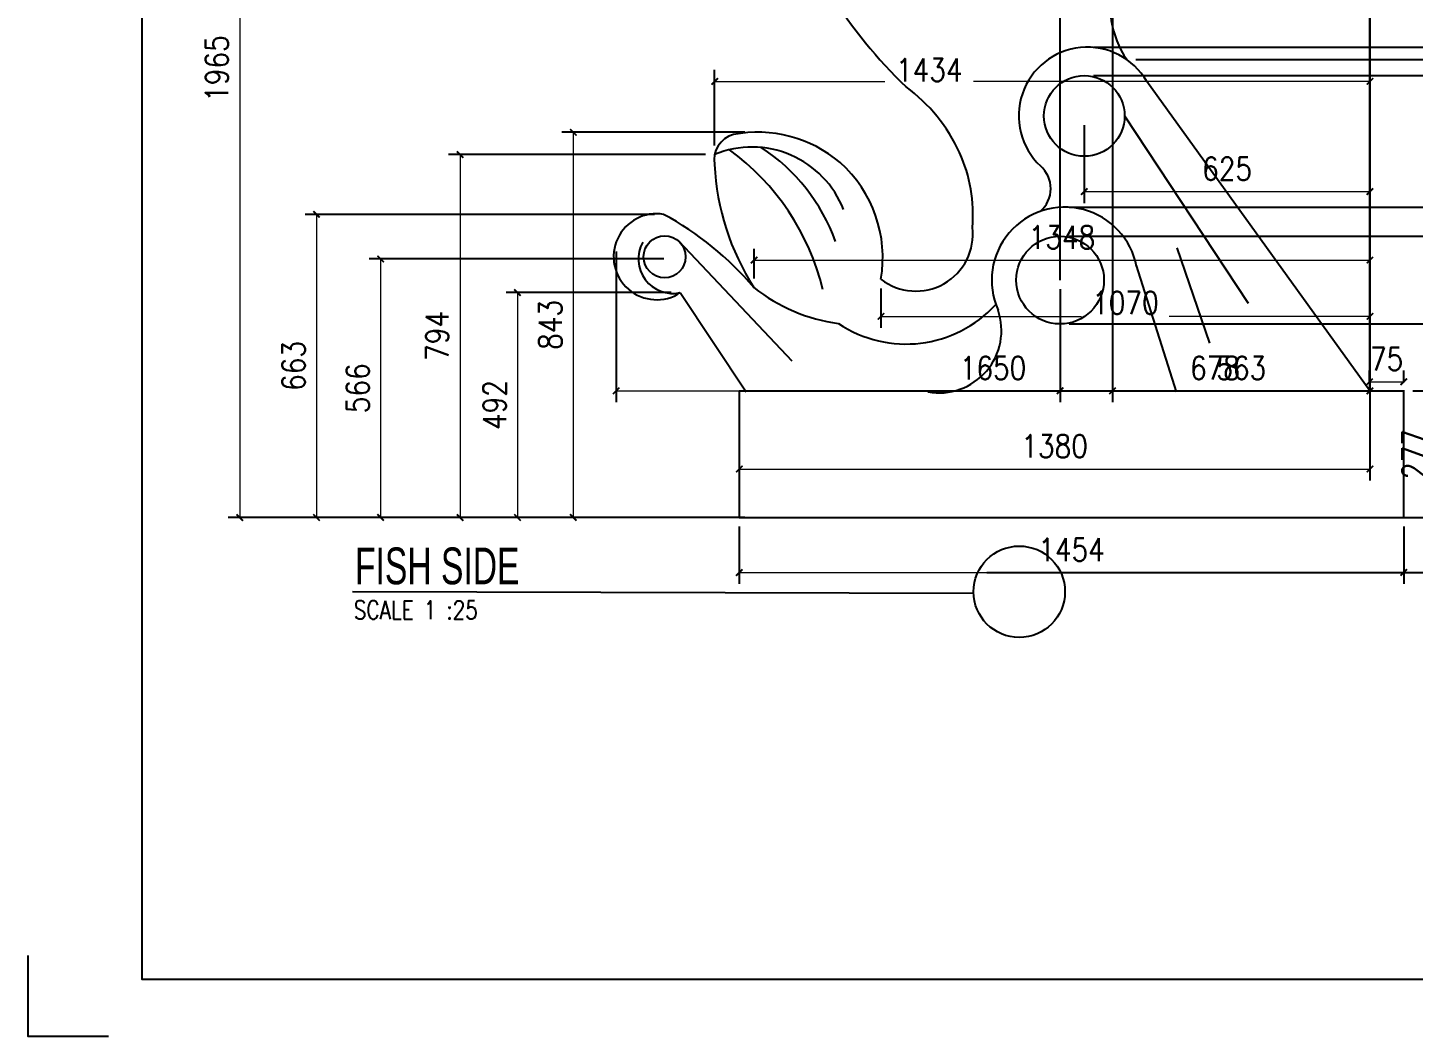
# Model space of a CAD drawing. Header units: millimetres. Extents: x -73920 to 111210, y -48963 to 87920.
# Drawn here: x 21917 to 24949, y -9254 to -7047 of the extents above; entities that cross this region are included whole.
import ezdxf

# ---------------------------------------------------------------- set-up
doc = ezdxf.new("R2010")
doc.units = ezdxf.units.MM
doc.header["$LTSCALE"] = 100
doc.header["$MEASUREMENT"] = 0
doc.linetypes.add('DOT2', pattern=[0.125, 0, -0.125])
for name, color, linetype in [('A-HATCH', 251, 'Continuous'), ('DINDING', 20, 'Continuous'), ('KOP', 7, 'Continuous'), ('text', 5, 'Continuous'), ('water', 150, 'DOT2')]:
    doc.layers.add(name, color=color, linetype=linetype)
doc.styles.add('DIM25', font='simplex.shx', dxfattribs={"width": 0.85, "height": 50})
doc.styles.add('W-100', font='SIMPLEX.SHX', dxfattribs={"width": 0.8, "height": 100})
doc.dimstyles.new('DIM25', dxfattribs={"dimtxt": 500, "dimasz": 1, "dimexe": 25, "dimexo": 20, "dimgap": 25, "dimtad": 1, "dimdec": 0, "dimzin": 0, "dimdsep": 46, "dimtxsty": 'DIM25', "dimblk": 'Tick', "dimcen": 0.09, "dimdle": 25, "dimclrd": 256, "dimclre": 256, "dimclrt": 1, "dimadec": 0, "dimazin": 0, "dimtfac": 1, "dimtdec": 0, "dimtix": 1, "dimtmove": 2, "dimatfit": 3, "dimldrblk": 'Tick', "dimfxl": 1, "dimtolj": 1, "dimtzin": 0, "dimlwd": 5, "dimarcsym": 0})

# ---------------------------------------------------------------- blocks, each defined once
blk = doc.blocks.new('Kop-A3')
at = {"layer": 'KOP'}
blk.add_lwpolyline([(-196.64, 293.5), (-196.64, 13.5), (208.36, 13.5), (208.36, 293.5)], close=True, dxfattribs=at)
blk.add_lwpolyline([(-206.64, 15.57), (-206.64, 8.5), (-199.57, 8.5)], dxfattribs=at)
blk.add_lwpolyline([(-206.64, 15.57), (-206.64, 8.5), (-199.57, 8.5)], dxfattribs=at)
blk = doc.blocks.new('Tick')
at = {"const_width": 4}
blk.add_lwpolyline([(-7.1, -7.1), (7.1, 7.1)], dxfattribs=at)
blk = doc.blocks.new('*D203')
at = {"layer": 'DEFPOINTS', "color": 0, "linetype": 'ByBlock', "lineweight": 25, "transparency": 16777216}
for p in [(23474.4, -7844.2), (24854.4, -7841.7), (24854.4, -8012.8)]:
    blk.add_point(p, dxfattribs=at)
at = {"layer": 'water', "linetype": 'ByBlock', "lineweight": -2, "transparency": 16777216}
for p, q in [((23474.4, -7864.2), (23474.4, -8037.8)), ((24854.4, -7861.7), (24854.4, -8037.8))]:
    blk.add_line(p, q, dxfattribs=at)
at = {"layer": 'water', "linetype": 'ByBlock', "lineweight": 5, "transparency": 16777216}
blk.add_line((23475.4, -8012.8), (24853.4, -8012.8), dxfattribs=at)
at = {"layer": 'water', "linetype": 'ByBlock', "lineweight": 5, "transparency": 16777216, "rotation": 180}
blk.add_blockref('Tick', (23474.4, -8012.8), dxfattribs=at)
at = {"layer": 'water', "linetype": 'ByBlock', "lineweight": 5, "transparency": 16777216}
blk.add_blockref('Tick', (24854.4, -8012.8), dxfattribs=at)
at = {"layer": 'water', "color": 1, "linetype": 'ByBlock', "lineweight": 25, "transparency": 16777216, "insert": (24164.4, -7962.8), "char_height": 50, "attachment_point": 5, "style": 'DIM25'}
blk.add_mtext('\\A1;1380', dxfattribs=at)
blk = doc.blocks.new('*D204')
at = {"layer": 'DEFPOINTS', "color": 0, "linetype": 'ByBlock', "lineweight": 25, "transparency": 16777216}
for p in [(23474.4, -8118.8), (24928.4, -8118.8), (24928.4, -8239.2)]:
    blk.add_point(p, dxfattribs=at)
at = {"layer": 'water', "linetype": 'ByBlock', "lineweight": -2, "transparency": 16777216}
for p, q in [((23474.4, -8138.8), (23474.4, -8264.2)), ((24928.4, -8138.8), (24928.4, -8264.2))]:
    blk.add_line(p, q, dxfattribs=at)
at = {"layer": 'water', "linetype": 'ByBlock', "lineweight": 5, "transparency": 16777216}
blk.add_line((23475.4, -8239.2), (24927.4, -8239.2), dxfattribs=at)
at = {"layer": 'water', "linetype": 'ByBlock', "lineweight": 5, "transparency": 16777216, "rotation": 180}
blk.add_blockref('Tick', (23474.4, -8239.2), dxfattribs=at)
at = {"layer": 'water', "linetype": 'ByBlock', "lineweight": 5, "transparency": 16777216}
blk.add_blockref('Tick', (24928.4, -8239.2), dxfattribs=at)
at = {"layer": 'water', "color": 1, "linetype": 'ByBlock', "lineweight": 25, "transparency": 16777216, "insert": (24201.4, -8189.2), "char_height": 50, "attachment_point": 5, "style": 'DIM25'}
blk.add_mtext('\\A1;1454', dxfattribs=at)
blk = doc.blocks.new('*D205')
at = {"layer": 'DEFPOINTS', "color": 0, "linetype": 'ByBlock', "lineweight": 25, "transparency": 16777216}
for p in [(23204.9, -7516.6), (24854.4, -7516.6), (24854.4, -7841.7)]:
    blk.add_point(p, dxfattribs=at)
at = {"layer": 'water', "linetype": 'ByBlock', "lineweight": -2, "transparency": 16777216}
for p, q in [((23204.9, -7536.6), (23204.9, -7866.7)), ((24854.4, -7536.6), (24854.4, -7866.7))]:
    blk.add_line(p, q, dxfattribs=at)
at = {"layer": 'water', "linetype": 'ByBlock', "lineweight": 5, "transparency": 16777216}
blk.add_line((23205.9, -7841.7), (24853.4, -7841.7), dxfattribs=at)
at = {"layer": 'water', "linetype": 'ByBlock', "lineweight": 5, "transparency": 16777216, "rotation": 180}
blk.add_blockref('Tick', (23204.9, -7841.7), dxfattribs=at)
at = {"layer": 'water', "linetype": 'ByBlock', "lineweight": 5, "transparency": 16777216}
blk.add_blockref('Tick', (24854.4, -7841.7), dxfattribs=at)
at = {"layer": 'water', "color": 1, "linetype": 'ByBlock', "lineweight": 25, "transparency": 16777216, "insert": (24029.6, -7791.7), "char_height": 50, "attachment_point": 5, "style": 'DIM25'}
blk.add_mtext('\\A1;1650', dxfattribs=at)
blk = doc.blocks.new('*D206')
at = {"layer": 'DEFPOINTS', "color": 0, "linetype": 'ByBlock', "lineweight": 25, "transparency": 16777216}
for p in [(24854.4, -7164.6), (23420.5, -7324.5), (24854.4, -7324.5)]:
    blk.add_point(p, dxfattribs=at)
at = {"layer": 'water', "linetype": 'ByBlock', "lineweight": -2, "transparency": 16777216}
for p, q in [((23420.5, -7304.5), (23420.5, -7139.6)), ((24854.4, -7304.5), (24854.4, -7139.6))]:
    blk.add_line(p, q, dxfattribs=at)
at = {"layer": 'water', "linetype": 'ByBlock', "lineweight": 5, "transparency": 16777216}
for p, q in [((23421.5, -7164.6), (23793.2, -7164.6)), ((24853.4, -7164.6), (23986.9, -7164.6))]:
    blk.add_line(p, q, dxfattribs=at)
at = {"layer": 'water', "linetype": 'ByBlock', "lineweight": 5, "transparency": 16777216, "rotation": 180}
blk.add_blockref('Tick', (23420.5, -7164.6), dxfattribs=at)
at = {"layer": 'water', "linetype": 'ByBlock', "lineweight": 5, "transparency": 16777216}
blk.add_blockref('Tick', (24854.4, -7164.6), dxfattribs=at)
at = {"layer": 'water', "color": 1, "linetype": 'ByBlock', "lineweight": 25, "transparency": 16777216, "insert": (23890.1, -7139.6), "char_height": 50, "attachment_point": 5, "style": 'DIM25'}
blk.add_mtext('\\A1;1434', dxfattribs=at)
blk = doc.blocks.new('*D207')
at = {"layer": 'DEFPOINTS', "color": 0, "linetype": 'ByBlock', "lineweight": 25, "transparency": 16777216}
for p in [(23784.4, -7597.4), (24854.4, -7597.4), (24854.4, -7678.8)]:
    blk.add_point(p, dxfattribs=at)
at = {"layer": 'water', "linetype": 'ByBlock', "lineweight": -2, "transparency": 16777216}
for p, q in [((23784.4, -7617.4), (23784.4, -7703.8)), ((24854.4, -7617.4), (24854.4, -7703.8))]:
    blk.add_line(p, q, dxfattribs=at)
at = {"layer": 'water', "linetype": 'ByBlock', "lineweight": 5, "transparency": 16777216}
for p, q in [((23785.4, -7678.8), (24223.6, -7678.8)), ((24853.4, -7678.8), (24415.2, -7678.8))]:
    blk.add_line(p, q, dxfattribs=at)
at = {"layer": 'water', "linetype": 'ByBlock', "lineweight": 5, "transparency": 16777216, "rotation": 180}
blk.add_blockref('Tick', (23784.4, -7678.8), dxfattribs=at)
at = {"layer": 'water', "linetype": 'ByBlock', "lineweight": 5, "transparency": 16777216}
blk.add_blockref('Tick', (24854.4, -7678.8), dxfattribs=at)
at = {"layer": 'water', "color": 1, "linetype": 'ByBlock', "lineweight": 25, "transparency": 16777216, "insert": (24319.4, -7649.2), "char_height": 50, "attachment_point": 5, "style": 'DIM25'}
blk.add_mtext('\\A1;1070', dxfattribs=at)
blk = doc.blocks.new('*D208')
at = {"layer": 'DEFPOINTS', "color": 0, "linetype": 'ByBlock', "lineweight": 25, "transparency": 16777216}
for p in [(24176.3, -7599.4), (24854.4, -7599.4), (24854.4, -7841.7)]:
    blk.add_point(p, dxfattribs=at)
at = {"layer": 'water', "linetype": 'ByBlock', "lineweight": -2, "transparency": 16777216}
for p, q in [((24176.3, -7619.4), (24176.3, -7866.7)), ((24854.4, -7619.4), (24854.4, -7866.7))]:
    blk.add_line(p, q, dxfattribs=at)
at = {"layer": 'water', "linetype": 'ByBlock', "lineweight": 5, "transparency": 16777216}
blk.add_line((24177.3, -7841.7), (24853.4, -7841.7), dxfattribs=at)
at = {"layer": 'water', "linetype": 'ByBlock', "lineweight": 5, "transparency": 16777216, "rotation": 180}
blk.add_blockref('Tick', (24176.3, -7841.7), dxfattribs=at)
at = {"layer": 'water', "linetype": 'ByBlock', "lineweight": 5, "transparency": 16777216}
blk.add_blockref('Tick', (24854.4, -7841.7), dxfattribs=at)
at = {"layer": 'water', "color": 1, "linetype": 'ByBlock', "lineweight": 25, "transparency": 16777216, "insert": (24515.4, -7791.7), "char_height": 50, "attachment_point": 5, "style": 'DIM25'}
blk.add_mtext('\\A1;678', dxfattribs=at)
blk = doc.blocks.new('*D209')
at = {"layer": 'DEFPOINTS', "color": 0, "linetype": 'ByBlock', "lineweight": 25, "transparency": 16777216}
for p in [(24229.2, -7240.1), (24854.4, -7240.1), (24854.4, -7405.7)]:
    blk.add_point(p, dxfattribs=at)
at = {"layer": 'water', "linetype": 'ByBlock', "lineweight": -2, "transparency": 16777216}
for p, q in [((24229.2, -7260.1), (24229.2, -7430.7)), ((24854.4, -7260.1), (24854.4, -7430.7))]:
    blk.add_line(p, q, dxfattribs=at)
at = {"layer": 'water', "linetype": 'ByBlock', "lineweight": 5, "transparency": 16777216}
blk.add_line((24230.2, -7405.7), (24853.4, -7405.7), dxfattribs=at)
at = {"layer": 'water', "linetype": 'ByBlock', "lineweight": 5, "transparency": 16777216, "rotation": 180}
blk.add_blockref('Tick', (24229.2, -7405.7), dxfattribs=at)
at = {"layer": 'water', "linetype": 'ByBlock', "lineweight": 5, "transparency": 16777216}
blk.add_blockref('Tick', (24854.4, -7405.7), dxfattribs=at)
at = {"layer": 'water', "color": 1, "linetype": 'ByBlock', "lineweight": 25, "transparency": 16777216, "insert": (24541.8, -7355.7), "char_height": 50, "attachment_point": 5, "style": 'DIM25'}
blk.add_mtext('\\A1;625', dxfattribs=at)
blk = doc.blocks.new('*D210')
at = {"layer": 'DEFPOINTS', "color": 0, "linetype": 'ByBlock', "lineweight": 25, "transparency": 16777216}
for p in [(24854.4, -7555.6), (23506.6, -7615.7), (24854.4, -7619.4)]:
    blk.add_point(p, dxfattribs=at)
at = {"layer": 'water', "linetype": 'ByBlock', "lineweight": -2, "transparency": 16777216}
for p, q in [((23506.6, -7595.7), (23506.6, -7530.6)), ((24854.4, -7599.4), (24854.4, -7530.6))]:
    blk.add_line(p, q, dxfattribs=at)
at = {"layer": 'water', "linetype": 'ByBlock', "lineweight": 5, "transparency": 16777216}
blk.add_line((23507.6, -7555.6), (24853.4, -7555.6), dxfattribs=at)
at = {"layer": 'water', "linetype": 'ByBlock', "lineweight": 5, "transparency": 16777216, "rotation": 180}
blk.add_blockref('Tick', (23506.6, -7555.6), dxfattribs=at)
at = {"layer": 'water', "linetype": 'ByBlock', "lineweight": 5, "transparency": 16777216}
blk.add_blockref('Tick', (24854.4, -7555.6), dxfattribs=at)
at = {"layer": 'water', "color": 1, "linetype": 'ByBlock', "lineweight": 25, "transparency": 16777216, "insert": (24180.5, -7505.6), "char_height": 50, "attachment_point": 5, "style": 'DIM25'}
blk.add_mtext('\\A1;1348', dxfattribs=at)
blk = doc.blocks.new('*D211')
at = {"layer": 'DEFPOINTS', "color": 0, "linetype": 'ByBlock', "lineweight": 25, "transparency": 16777216}
for p in [(24291, -6787.4), (24854.4, -6787.4), (24854.4, -7841.7)]:
    blk.add_point(p, dxfattribs=at)
at = {"layer": 'water', "linetype": 'ByBlock', "lineweight": -2, "transparency": 16777216}
for p, q in [((24291, -6807.4), (24291, -7866.7)), ((24854.4, -6807.4), (24854.4, -7866.7))]:
    blk.add_line(p, q, dxfattribs=at)
at = {"layer": 'water', "linetype": 'ByBlock', "lineweight": 5, "transparency": 16777216}
blk.add_line((24292, -7841.7), (24853.4, -7841.7), dxfattribs=at)
at = {"layer": 'water', "linetype": 'ByBlock', "lineweight": 5, "transparency": 16777216, "rotation": 180}
blk.add_blockref('Tick', (24291, -7841.7), dxfattribs=at)
at = {"layer": 'water', "linetype": 'ByBlock', "lineweight": 5, "transparency": 16777216}
blk.add_blockref('Tick', (24854.4, -7841.7), dxfattribs=at)
at = {"layer": 'water', "color": 1, "linetype": 'ByBlock', "lineweight": 25, "transparency": 16777216, "insert": (24572.7, -7791.7), "char_height": 50, "attachment_point": 5, "style": 'DIM25'}
blk.add_mtext('\\A1;563', dxfattribs=at)
blk = doc.blocks.new('*D219')
at = {"layer": 'DEFPOINTS', "color": 0, "linetype": 'ByBlock', "lineweight": 25, "transparency": 16777216}
for p in [(24229.2, -7089.9), (24229.2, -8118.8), (25784.2, -8118.8)]:
    blk.add_point(p, dxfattribs=at)
at = {"layer": 'water', "linetype": 'ByBlock', "lineweight": -2, "transparency": 16777216}
for p, q in [((24249.2, -7089.9), (25809.2, -7089.9)), ((24249.2, -8118.8), (25809.2, -8118.8))]:
    blk.add_line(p, q, dxfattribs=at)
at = {"layer": 'water', "linetype": 'ByBlock', "lineweight": 5, "transparency": 16777216}
blk.add_line((25784.2, -7090.9), (25784.2, -8117.8), dxfattribs=at)
for p, rotation in [((25784.2, -7089.9), 90), ((25784.2, -8118.8), 270)]:
    blk.add_blockref('Tick', p, dxfattribs=dict(at, rotation=rotation))
at = {"layer": 'water', "color": 1, "linetype": 'ByBlock', "lineweight": 25, "transparency": 16777216, "insert": (25734.2, -7604.3), "char_height": 50, "attachment_point": 5, "rotation": 90, "style": 'DIM25'}
blk.add_mtext('\\A1;1029', dxfattribs=at)
blk = doc.blocks.new('*D220')
at = {"layer": 'DEFPOINTS', "color": 0, "linetype": 'ByBlock', "lineweight": 25, "transparency": 16777216}
for p in [(24229.2, -7151.8), (24229.2, -8118.8), (25630, -8118.8)]:
    blk.add_point(p, dxfattribs=at)
at = {"layer": 'water', "linetype": 'ByBlock', "lineweight": -2, "transparency": 16777216}
for p, q in [((24249.2, -7151.8), (25655, -7151.8)), ((24249.2, -8118.8), (25655, -8118.8))]:
    blk.add_line(p, q, dxfattribs=at)
at = {"layer": 'water', "linetype": 'ByBlock', "lineweight": 5, "transparency": 16777216}
blk.add_line((25630, -7152.8), (25630, -8117.8), dxfattribs=at)
for p, rotation in [((25630, -7151.8), 90), ((25630, -8118.8), 270)]:
    blk.add_blockref('Tick', p, dxfattribs=dict(at, rotation=rotation))
at = {"layer": 'water', "color": 1, "linetype": 'ByBlock', "lineweight": 25, "transparency": 16777216, "insert": (25580, -7635.3), "char_height": 50, "attachment_point": 5, "rotation": 90, "style": 'DIM25'}
blk.add_mtext('\\A1;967', dxfattribs=at)
blk = doc.blocks.new('*D221')
at = {"layer": 'DEFPOINTS', "color": 0, "linetype": 'ByBlock', "lineweight": 25, "transparency": 16777216}
for p in [(24176.3, -7440.1), (24176.3, -8118.8), (25503, -8118.8)]:
    blk.add_point(p, dxfattribs=at)
at = {"layer": 'water', "linetype": 'ByBlock', "lineweight": -2, "transparency": 16777216}
for p, q in [((24196.3, -7440.1), (25528, -7440.1)), ((24196.3, -8118.8), (25528, -8118.8))]:
    blk.add_line(p, q, dxfattribs=at)
at = {"layer": 'water', "linetype": 'ByBlock', "lineweight": 5, "transparency": 16777216}
blk.add_line((25503, -7441.1), (25503, -8117.8), dxfattribs=at)
for p, rotation in [((25503, -7440.1), 90), ((25503, -8118.8), 270)]:
    blk.add_blockref('Tick', p, dxfattribs=dict(at, rotation=rotation))
at = {"layer": 'water', "color": 1, "linetype": 'ByBlock', "lineweight": 25, "transparency": 16777216, "insert": (25453, -7779.4), "char_height": 50, "attachment_point": 5, "rotation": 90, "style": 'DIM25'}
blk.add_mtext('\\A1;679', dxfattribs=at)
blk = doc.blocks.new('*D222')
at = {"layer": 'DEFPOINTS', "color": 0, "linetype": 'ByBlock', "lineweight": 25, "transparency": 16777216}
for p in [(24176.3, -7503.4), (24176.3, -8118.8), (25395.8, -8118.8)]:
    blk.add_point(p, dxfattribs=at)
at = {"layer": 'water', "linetype": 'ByBlock', "lineweight": -2, "transparency": 16777216}
for p, q in [((24196.3, -7503.4), (25420.8, -7503.4)), ((24196.3, -8118.8), (25420.8, -8118.8))]:
    blk.add_line(p, q, dxfattribs=at)
at = {"layer": 'water', "linetype": 'ByBlock', "lineweight": 5, "transparency": 16777216}
blk.add_line((25395.8, -7504.4), (25395.8, -8117.8), dxfattribs=at)
for p, rotation in [((25395.8, -7503.4), 90), ((25395.8, -8118.8), 270)]:
    blk.add_blockref('Tick', p, dxfattribs=dict(at, rotation=rotation))
at = {"layer": 'water', "color": 1, "linetype": 'ByBlock', "lineweight": 25, "transparency": 16777216, "insert": (25345.8, -7811.1), "char_height": 50, "attachment_point": 5, "rotation": 90, "style": 'DIM25'}
blk.add_mtext('\\A1;615', dxfattribs=at)
blk = doc.blocks.new('*D223')
at = {"layer": 'DEFPOINTS', "color": 0, "linetype": 'ByBlock', "lineweight": 25, "transparency": 16777216}
for p in [(24176.3, -7695.4), (24176.3, -8118.8), (25244.2, -8118.8)]:
    blk.add_point(p, dxfattribs=at)
at = {"layer": 'water', "linetype": 'ByBlock', "lineweight": -2, "transparency": 16777216}
for p, q in [((24196.3, -7695.4), (25269.2, -7695.4)), ((24196.3, -8118.8), (25269.2, -8118.8))]:
    blk.add_line(p, q, dxfattribs=at)
at = {"layer": 'water', "linetype": 'ByBlock', "lineweight": 5, "transparency": 16777216}
blk.add_line((25244.2, -7696.4), (25244.2, -8117.8), dxfattribs=at)
for p, rotation in [((25244.2, -7695.4), 90), ((25244.2, -8118.8), 270)]:
    blk.add_blockref('Tick', p, dxfattribs=dict(at, rotation=rotation))
at = {"layer": 'water', "color": 1, "linetype": 'ByBlock', "lineweight": 25, "transparency": 16777216, "insert": (25194.2, -7907.1), "char_height": 50, "attachment_point": 5, "rotation": 90, "style": 'DIM25'}
blk.add_mtext('\\A1;423', dxfattribs=at)
blk = doc.blocks.new('*D224')
at = {"layer": 'DEFPOINTS', "color": 0, "linetype": 'ByBlock', "lineweight": 25, "transparency": 16777216}
for p in [(24322.5, -7117), (24322.5, -8118.8), (25928.3, -8118.8)]:
    blk.add_point(p, dxfattribs=at)
at = {"layer": 'water', "linetype": 'ByBlock', "lineweight": -2, "transparency": 16777216}
for p, q in [((24342.5, -7117), (25953.3, -7117)), ((24342.5, -8118.8), (25953.3, -8118.8))]:
    blk.add_line(p, q, dxfattribs=at)
at = {"layer": 'water', "linetype": 'ByBlock', "lineweight": 5, "transparency": 16777216}
blk.add_line((25928.3, -7118), (25928.3, -8117.8), dxfattribs=at)
for p, rotation in [((25928.3, -7117), 90), ((25928.3, -8118.8), 270)]:
    blk.add_blockref('Tick', p, dxfattribs=dict(at, rotation=rotation))
at = {"layer": 'water', "color": 1, "linetype": 'ByBlock', "lineweight": 25, "transparency": 16777216, "insert": (25878.3, -7617.9), "char_height": 50, "attachment_point": 5, "rotation": 90, "style": 'DIM25'}
blk.add_mtext('\\A1;1002', dxfattribs=at)
blk = doc.blocks.new('*D225')
at = {"layer": 'DEFPOINTS', "color": 0, "linetype": 'ByBlock', "lineweight": 25, "transparency": 16777216}
for p in [(23506.6, -7275.9), (23111.1, -8118.8), (23506.6, -8118.8)]:
    blk.add_point(p, dxfattribs=at)
at = {"layer": 'water', "linetype": 'ByBlock', "lineweight": -2, "transparency": 16777216}
for p, q in [((23486.6, -7275.9), (23086.1, -7275.9)), ((23486.6, -8118.8), (23086.1, -8118.8))]:
    blk.add_line(p, q, dxfattribs=at)
at = {"layer": 'water', "linetype": 'ByBlock', "lineweight": 5, "transparency": 16777216}
blk.add_line((23111.1, -7276.9), (23111.1, -8117.8), dxfattribs=at)
for p, rotation in [((23111.1, -7275.9), 90), ((23111.1, -8118.8), 270)]:
    blk.add_blockref('Tick', p, dxfattribs=dict(at, rotation=rotation))
at = {"layer": 'water', "color": 1, "linetype": 'ByBlock', "lineweight": 25, "transparency": 16777216, "insert": (23061.1, -7697.3), "char_height": 50, "attachment_point": 5, "rotation": 90, "style": 'DIM25'}
blk.add_mtext('\\A1;843', dxfattribs=at)
blk = doc.blocks.new('*D226')
at = {"layer": 'DEFPOINTS', "color": 0, "linetype": 'ByBlock', "lineweight": 25, "transparency": 16777216}
for p in [(23420.5, -7324.5), (22863.4, -8118.8), (23474.4, -8118.8)]:
    blk.add_point(p, dxfattribs=at)
at = {"layer": 'water', "linetype": 'ByBlock', "lineweight": -2, "transparency": 16777216}
for p, q in [((23400.5, -7324.5), (22838.4, -7324.5)), ((23454.4, -8118.8), (22838.4, -8118.8))]:
    blk.add_line(p, q, dxfattribs=at)
at = {"layer": 'water', "linetype": 'ByBlock', "lineweight": 5, "transparency": 16777216}
blk.add_line((22863.4, -7325.5), (22863.4, -8117.8), dxfattribs=at)
for p, rotation in [((22863.4, -7324.5), 90), ((22863.4, -8118.8), 270)]:
    blk.add_blockref('Tick', p, dxfattribs=dict(at, rotation=rotation))
at = {"layer": 'water', "color": 1, "linetype": 'ByBlock', "lineweight": 25, "transparency": 16777216, "insert": (22813.4, -7721.6), "char_height": 50, "attachment_point": 5, "rotation": 90, "style": 'DIM25'}
blk.add_mtext('\\A1;794', dxfattribs=at)
blk = doc.blocks.new('*D227')
at = {"layer": 'DEFPOINTS', "color": 0, "linetype": 'ByBlock', "lineweight": 25, "transparency": 16777216}
for p in [(23308.9, -7455.5), (22549.2, -8118.8), (23308.9, -8118.8)]:
    blk.add_point(p, dxfattribs=at)
at = {"layer": 'water', "linetype": 'ByBlock', "lineweight": -2, "transparency": 16777216}
for p, q in [((23288.9, -7455.5), (22524.2, -7455.5)), ((23288.9, -8118.8), (22524.2, -8118.8))]:
    blk.add_line(p, q, dxfattribs=at)
at = {"layer": 'water', "linetype": 'ByBlock', "lineweight": 5, "transparency": 16777216}
blk.add_line((22549.2, -7456.5), (22549.2, -8117.8), dxfattribs=at)
for p, rotation in [((22549.2, -7455.5), 90), ((22549.2, -8118.8), 270)]:
    blk.add_blockref('Tick', p, dxfattribs=dict(at, rotation=rotation))
at = {"layer": 'water', "color": 1, "linetype": 'ByBlock', "lineweight": 25, "transparency": 16777216, "insert": (22499.2, -7787.1), "char_height": 50, "attachment_point": 5, "rotation": 90, "style": 'DIM25'}
blk.add_mtext('\\A1;663', dxfattribs=at)
blk = doc.blocks.new('*D228')
at = {"layer": 'DEFPOINTS', "color": 0, "linetype": 'ByBlock', "lineweight": 25, "transparency": 16777216}
for p in [(23329.2, -7553.1), (22689.6, -8118.8), (23329.2, -8118.8)]:
    blk.add_point(p, dxfattribs=at)
at = {"layer": 'water', "linetype": 'ByBlock', "lineweight": -2, "transparency": 16777216}
for p, q in [((23309.2, -7553.1), (22664.6, -7553.1)), ((23309.2, -8118.8), (22664.6, -8118.8))]:
    blk.add_line(p, q, dxfattribs=at)
at = {"layer": 'water', "linetype": 'ByBlock', "lineweight": 5, "transparency": 16777216}
blk.add_line((22689.6, -7554.1), (22689.6, -8117.8), dxfattribs=at)
for p, rotation in [((22689.6, -7553.1), 90), ((22689.6, -8118.8), 270)]:
    blk.add_blockref('Tick', p, dxfattribs=dict(at, rotation=rotation))
at = {"layer": 'water', "color": 1, "linetype": 'ByBlock', "lineweight": 25, "transparency": 16777216, "insert": (22639.6, -7835.9), "char_height": 50, "attachment_point": 5, "rotation": 90, "style": 'DIM25'}
blk.add_mtext('\\A1;566', dxfattribs=at)
blk = doc.blocks.new('*D229')
at = {"layer": 'DEFPOINTS', "color": 0, "linetype": 'ByBlock', "lineweight": 25, "transparency": 16777216}
for p in [(23345.2, -7626.8), (22989.1, -8118.8), (23345.2, -8118.8)]:
    blk.add_point(p, dxfattribs=at)
at = {"layer": 'water', "linetype": 'ByBlock', "lineweight": -2, "transparency": 16777216}
for p, q in [((23325.2, -7626.8), (22964.1, -7626.8)), ((23325.2, -8118.8), (22964.1, -8118.8))]:
    blk.add_line(p, q, dxfattribs=at)
at = {"layer": 'water', "linetype": 'ByBlock', "lineweight": 5, "transparency": 16777216}
blk.add_line((22989.1, -7627.8), (22989.1, -8117.8), dxfattribs=at)
for p, rotation in [((22989.1, -7626.8), 90), ((22989.1, -8118.8), 270)]:
    blk.add_blockref('Tick', p, dxfattribs=dict(at, rotation=rotation))
at = {"layer": 'water', "color": 1, "linetype": 'ByBlock', "lineweight": 25, "transparency": 16777216, "insert": (22939.1, -7872.8), "char_height": 50, "attachment_point": 5, "rotation": 90, "style": 'DIM25'}
blk.add_mtext('\\A1;492', dxfattribs=at)
blk = doc.blocks.new('*D230')
at = {"layer": 'DEFPOINTS', "color": 0, "linetype": 'ByBlock', "lineweight": 25, "transparency": 16777216}
for p in [(24928.4, -7841.7), (24928.4, -8118.8), (25000.2, -8118.8)]:
    blk.add_point(p, dxfattribs=at)
at = {"layer": 'water', "linetype": 'ByBlock', "lineweight": -2, "transparency": 16777216}
for p, q in [((24948.4, -7841.7), (25025.2, -7841.7)), ((24948.4, -8118.8), (25025.2, -8118.8))]:
    blk.add_line(p, q, dxfattribs=at)
at = {"layer": 'water', "linetype": 'ByBlock', "lineweight": 5, "transparency": 16777216}
blk.add_line((25000.2, -7842.7), (25000.2, -8117.8), dxfattribs=at)
for p, rotation in [((25000.2, -7841.7), 90), ((25000.2, -8118.8), 270)]:
    blk.add_blockref('Tick', p, dxfattribs=dict(at, rotation=rotation))
at = {"layer": 'water', "color": 1, "linetype": 'ByBlock', "lineweight": 25, "transparency": 16777216, "insert": (24950.2, -7980.2), "char_height": 50, "attachment_point": 5, "rotation": 90, "style": 'DIM25'}
blk.add_mtext('\\A1;277', dxfattribs=at)
blk = doc.blocks.new('*D231')
at = {"layer": 'DEFPOINTS', "color": 0, "linetype": 'ByBlock', "lineweight": 25, "transparency": 16777216}
for p in [(23788.5, -6927.4), (23791.5, -8118.8), (26132.1, -8118.8)]:
    blk.add_point(p, dxfattribs=at)
at = {"layer": 'water', "linetype": 'ByBlock', "lineweight": -2, "transparency": 16777216}
for p, q in [((23808.5, -6927.4), (26157.1, -6927.4)), ((23811.5, -8118.8), (26157.1, -8118.8))]:
    blk.add_line(p, q, dxfattribs=at)
at = {"layer": 'water', "linetype": 'ByBlock', "lineweight": 5, "transparency": 16777216}
blk.add_line((26132.1, -6928.4), (26132.1, -8117.8), dxfattribs=at)
for p, rotation in [((26132.1, -6927.4), 90), ((26132.1, -8118.8), 270)]:
    blk.add_blockref('Tick', p, dxfattribs=dict(at, rotation=rotation))
at = {"layer": 'water', "color": 1, "linetype": 'ByBlock', "lineweight": 25, "transparency": 16777216, "insert": (26082.1, -7523.1), "char_height": 50, "attachment_point": 5, "rotation": 90, "style": 'DIM25'}
blk.add_mtext('\\A1;1191', dxfattribs=at)
blk = doc.blocks.new('*D232')
at = {"layer": 'DEFPOINTS', "color": 0, "linetype": 'ByBlock', "lineweight": 25, "transparency": 16777216}
for p in [(23723, -6653), (23723, -8118.8), (26453.6, -8118.8)]:
    blk.add_point(p, dxfattribs=at)
at = {"layer": 'water', "linetype": 'ByBlock', "lineweight": -2, "transparency": 16777216}
for p, q in [((23743, -6653), (26478.6, -6653)), ((23743, -8118.8), (26478.6, -8118.8))]:
    blk.add_line(p, q, dxfattribs=at)
at = {"layer": 'water', "linetype": 'ByBlock', "lineweight": 5, "transparency": 16777216}
blk.add_line((26453.6, -6654), (26453.6, -8117.8), dxfattribs=at)
for p, rotation in [((26453.6, -6653), 90), ((26453.6, -8118.8), 270)]:
    blk.add_blockref('Tick', p, dxfattribs=dict(at, rotation=rotation))
at = {"layer": 'water', "color": 1, "linetype": 'ByBlock', "lineweight": 25, "transparency": 16777216, "insert": (26403.6, -7385.9), "char_height": 50, "attachment_point": 5, "rotation": 90, "style": 'DIM25'}
blk.add_mtext('\\A1;1466', dxfattribs=at)
blk = doc.blocks.new('*D233')
at = {"layer": 'DEFPOINTS', "color": 0, "linetype": 'ByBlock', "lineweight": 25, "transparency": 16777216}
for p in [(23671.5, -6282), (23671.5, -8118.8), (26605.4, -8118.8)]:
    blk.add_point(p, dxfattribs=at)
at = {"layer": 'water', "linetype": 'ByBlock', "lineweight": -2, "transparency": 16777216}
for p, q in [((23691.5, -6282), (26630.4, -6282)), ((23691.5, -8118.8), (26630.4, -8118.8))]:
    blk.add_line(p, q, dxfattribs=at)
at = {"layer": 'water', "linetype": 'ByBlock', "lineweight": 5, "transparency": 16777216}
blk.add_line((26605.4, -6283), (26605.4, -8117.8), dxfattribs=at)
for p, rotation in [((26605.4, -6282), 90), ((26605.4, -8118.8), 270)]:
    blk.add_blockref('Tick', p, dxfattribs=dict(at, rotation=rotation))
at = {"layer": 'water', "color": 1, "linetype": 'ByBlock', "lineweight": 25, "transparency": 16777216, "insert": (26555.4, -7200.4), "char_height": 50, "attachment_point": 5, "rotation": 90, "style": 'DIM25'}
blk.add_mtext('\\A1;1837', dxfattribs=at)
blk = doc.blocks.new('*D234')
at = {"layer": 'DEFPOINTS', "color": 0, "linetype": 'ByBlock', "lineweight": 25, "transparency": 16777216}
for p in [(23204.9, -6154.2), (22381.2, -8118.8), (23184.9, -8118.8)]:
    blk.add_point(p, dxfattribs=at)
at = {"layer": 'water', "linetype": 'ByBlock', "lineweight": -2, "transparency": 16777216}
for p, q in [((23184.9, -6154.2), (22356.2, -6154.2)), ((23164.9, -8118.8), (22356.2, -8118.8))]:
    blk.add_line(p, q, dxfattribs=at)
at = {"layer": 'water', "linetype": 'ByBlock', "lineweight": 5, "transparency": 16777216}
blk.add_line((22381.2, -6155.2), (22381.2, -8117.8), dxfattribs=at)
for p, rotation in [((22381.2, -6154.2), 90), ((22381.2, -8118.8), 270)]:
    blk.add_blockref('Tick', p, dxfattribs=dict(at, rotation=rotation))
at = {"layer": 'water', "color": 1, "linetype": 'ByBlock', "lineweight": 25, "transparency": 16777216, "insert": (22331.2, -7136.5), "char_height": 50, "attachment_point": 5, "rotation": 90, "style": 'DIM25'}
blk.add_mtext('\\A1;1965', dxfattribs=at)
blk = doc.blocks.new('*D235')
at = {"layer": 'DEFPOINTS', "color": 0, "linetype": 'ByBlock', "lineweight": 25, "transparency": 16777216}
for p in [(23671.5, -5964.6), (23671.5, -8118.8), (26716.6, -8118.8)]:
    blk.add_point(p, dxfattribs=at)
at = {"layer": 'water', "linetype": 'ByBlock', "lineweight": -2, "transparency": 16777216}
for p, q in [((23691.5, -5964.6), (26741.6, -5964.6)), ((23691.5, -8118.8), (26741.6, -8118.8))]:
    blk.add_line(p, q, dxfattribs=at)
at = {"layer": 'water', "linetype": 'ByBlock', "lineweight": 5, "transparency": 16777216}
blk.add_line((26716.6, -5965.6), (26716.6, -8117.8), dxfattribs=at)
for p, rotation in [((26716.6, -5964.6), 90), ((26716.6, -8118.8), 270)]:
    blk.add_blockref('Tick', p, dxfattribs=dict(at, rotation=rotation))
at = {"layer": 'water', "color": 1, "linetype": 'ByBlock', "lineweight": 25, "transparency": 16777216, "insert": (26666.6, -7041.7), "char_height": 50, "attachment_point": 5, "rotation": 90, "style": 'DIM25'}
blk.add_mtext('\\A1;2154', dxfattribs=at)
blk = doc.blocks.new('*D236')
at = {"layer": 'DEFPOINTS', "color": 0, "linetype": 'ByBlock', "lineweight": 25, "transparency": 16777216}
for p in [(24291, -6808.3), (24291, -8118.8), (26275.7, -8118.8)]:
    blk.add_point(p, dxfattribs=at)
at = {"layer": 'water', "linetype": 'ByBlock', "lineweight": -2, "transparency": 16777216}
for p, q in [((24311, -6808.3), (26300.7, -6808.3)), ((24311, -8118.8), (26300.7, -8118.8))]:
    blk.add_line(p, q, dxfattribs=at)
at = {"layer": 'water', "linetype": 'ByBlock', "lineweight": 5, "transparency": 16777216}
blk.add_line((26275.7, -6809.3), (26275.7, -8117.8), dxfattribs=at)
for p, rotation in [((26275.7, -6808.3), 90), ((26275.7, -8118.8), 270)]:
    blk.add_blockref('Tick', p, dxfattribs=dict(at, rotation=rotation))
at = {"layer": 'water', "color": 1, "linetype": 'ByBlock', "lineweight": 25, "transparency": 16777216, "insert": (26225.7, -7463.5), "char_height": 50, "attachment_point": 5, "rotation": 90, "style": 'DIM25'}
blk.add_mtext('\\A1;1310', dxfattribs=at)
blk = doc.blocks.new('*D237')
at = {"layer": 'DEFPOINTS', "color": 0, "linetype": 'ByBlock', "lineweight": 25, "transparency": 16777216}
for p in [(24034.3, -6142.4), (23996.3, -8239.2), (26845.8, -8239.2)]:
    blk.add_point(p, dxfattribs=at)
at = {"layer": 'water', "linetype": 'ByBlock', "lineweight": -2, "transparency": 16777216}
for p, q in [((24054.3, -6142.4), (26870.8, -6142.4)), ((24016.3, -8239.2), (26870.8, -8239.2))]:
    blk.add_line(p, q, dxfattribs=at)
at = {"layer": 'water', "linetype": 'ByBlock', "lineweight": 5, "transparency": 16777216}
blk.add_line((26845.8, -6143.4), (26845.8, -8238.2), dxfattribs=at)
for p, rotation in [((26845.8, -6142.4), 90), ((26845.8, -8239.2), 270)]:
    blk.add_blockref('Tick', p, dxfattribs=dict(at, rotation=rotation))
at = {"layer": 'water', "color": 1, "linetype": 'ByBlock', "lineweight": 25, "transparency": 16777216, "insert": (26795.8, -7190.8), "char_height": 50, "attachment_point": 5, "rotation": 90, "style": 'DIM25'}
blk.add_mtext('\\A1;2097', dxfattribs=at)
blk = doc.blocks.new('*D249')
at = {"layer": 'DEFPOINTS', "color": 0, "linetype": 'ByBlock', "lineweight": 25, "transparency": 16777216}
for p in [(24928.4, -7822), (24853.4, -7841.7), (24928.4, -7841.7)]:
    blk.add_point(p, dxfattribs=at)
at = {"layer": 'water', "linetype": 'ByBlock', "lineweight": 5, "transparency": 16777216}
for p, q in [((24852.4, -7822), (24851.4, -7822)), ((24853.4, -7822), (24928.4, -7822)), ((24929.4, -7822), (24930.4, -7822))]:
    blk.add_line(p, q, dxfattribs=at)
at = {"layer": 'water', "linetype": 'ByBlock', "lineweight": -2, "transparency": 16777216}
for p, q in [((24853.4, -7821.7), (24853.4, -7797)), ((24928.4, -7821.7), (24928.4, -7797))]:
    blk.add_line(p, q, dxfattribs=at)
at = {"layer": 'water', "linetype": 'ByBlock', "lineweight": 5, "transparency": 16777216}
blk.add_blockref('Tick', (24853.4, -7822), dxfattribs=at)
at = {"layer": 'water', "linetype": 'ByBlock', "lineweight": 5, "transparency": 16777216, "rotation": 180}
blk.add_blockref('Tick', (24928.4, -7822), dxfattribs=at)
at = {"layer": 'water', "color": 1, "linetype": 'ByBlock', "lineweight": 25, "transparency": 16777216, "insert": (24890.9, -7772), "char_height": 50, "attachment_point": 5, "style": 'DIM25'}
blk.add_mtext('\\A1;75', dxfattribs=at)

msp = doc.modelspace()

# ---------------------------------------------------------------- linework, layer by layer
at = {"layer": 'A-HATCH', "color": 40}
msp.add_line((24928.39358371, -8118.76157371), (24928.39358371, -7841.71838458), dxfattribs=at)
at = {"layer": 'text', "color": 4}
msp.add_line((23987.13308505, -8285.40314796), (22628.26074785, -8281.33400881), dxfattribs=at)
msp.add_circle((24087.02826706, -8281.33400881), 99.97802399, dxfattribs=at)
at = {"layer": 'water', "color": 1, "linetype": 'ByBlock', "lineweight": 25}
for p, q in [((24176.31413461, -7599.3871476), (24176.31415897, -5095.60088223)), ((24854.38674142, -7841.71837221), (24854.38676578, -5337.93210684)), ((23474.35011086, -8118.76157371), (25784.17758432, -8118.76157371))]:
    msp.add_line(p, q, dxfattribs=at)
at = {"layer": 'water', "color": 40, "linetype": 'ByBlock'}
for p, q in [((24854.38674755, -7841.71838458), (24366.22929813, -7164.55021384)), ((24317.56146845, -7240.08836539), (24588.22193145, -7649.67948604)), ((23590.32811479, -7776.95063917), (23343.19217694, -7514.75803324)), ((24432.19430461, -7528.99986535), (24503.45929134, -7737.56188931)), ((24430.79224513, -7844.17316496), (24343.82198785, -7567.25939989)), ((23345.22401977, -7626.80959447), (23489.46386116, -7844.17316496)), ((23474.35025063, -7841.71838458), (23474.35025063, -8118.76162045))]:
    msp.add_line(p, q, dxfattribs=at)
at = {"layer": 'water', "color": 40, "linetype": 'ByBlock', "lineweight": 25}
for p, q in [((23474.35025063, -7841.71838458), (23920.02078932, -7841.71838458)), ((23920.02078932, -7841.71838458), (24930.23115912, -7841.71838458)), ((23474.35011086, -8118.76157371), (24928.39358371, -8118.76157371))]:
    msp.add_line(p, q, dxfattribs=at)
at = {"layer": 'water', "color": 40, "linetype": 'ByBlock'}
for centre, radius in [((24229.24818688, -7240.08836539), 88.31328158), ((23310.96987393, -7548.39887474), 45.93266619), ((24176.31414074, -7599.38715997), 95.99610558)]:
    msp.add_circle(centre, radius, dxfattribs=at)
for centre, radius, start, end in [((24557.75606308, -6425.76129775), 1039.24082253, 197.30205832207, 226.27511385598), ((24503.75531325, -6994.38685324), 218.78979438, 165.2121800274, 214.0795268509), ((24236.24966767, -7240.08836539), 150.33534739, 30.1631739864, 226.7884631926), ((23621.38403029, -7473.6715508), 368.3581744, 24.5831991407, 53.7039251163), ((23513.92616137, -7556.55019786), 280.73305533, 49.7941496242, 100.7531786869), ((23476.78135989, -7336.20343215), 57.51096846, 105.3602946286, 190.4109184414), ((23502.26338764, -7523.60242772), 215.25010325, 21.3621282442, 112.3319010246), ((23137.16816889, -7746.64583296), 535.40559675, 13.6960668426, 53.884923028), ((23295.8849027, -7655.3867404), 413.73756079, 19.8613734761, 56.7664887916), ((23660.74073692, -7455.40719679), 324.97068876, 354.9577900142, 24.5416089259), ((23966.61074339, -7319.69132237), 547.0555525, 182.8189989111, 212.7576477842), ((23508.61220365, -7550.59967139), 279.73037614, 350.3707296224, 48.1758769065), ((24090.2121472, -7399.22179449), 65.68538618, 310.734277155, 48.9880499988), ((23293.46918914, -7548.25987154), 94.0671115, 80.5520171645, 303.3800826942), ((22974.54416389, -8069.93304028), 699.54784027, 40.49108639538, 61.4467741653), ((24186.72234748, -7599.68147775), 159.95178133, 10.8361756753, 204.0946472149), ((23860.75984971, -7498.93488564), 124.59612207, 232.2042892642, 6.8988672906), ((23329.17189519, -7553.07175787), 75.46482128, 151.1266064711, 282.2812145187), ((23744.02871573, -7314.299344), 383.71019387, 231.7650445078, 262.0971998889), ((23839.24011864, -7472.9128899), 266.33807525, 236.2501696949, 317.5598707147), ((23911.23468982, -7709.3970166), 136.87880152, 259.9443331973, 18.9347651056)]:
    msp.add_arc(centre, radius, start, end, dxfattribs=at)

# ---------------------------------------------------------------- block references
at = {"layer": 'DINDING', "xscale": 25, "yscale": 25, "zscale": 25}
msp.add_blockref('Kop-A3', (27083.2685961, -9466.53264857), dxfattribs=at)

# ---------------------------------------------------------------- texts
at = {"layer": 'text', "color": 4, "attachment_point": 7, "style": 'W-100'}
for s, insert, char_height in [('{\\fArial Narrow|b0|i0|c0|p34;FISH SIDE}', (22633.44389281, -8266.04349621), 80.349011026), ('{\\Fromans|c0;SCALE 1 :25}', (22630.85232033, -8341.19534996), 40.174505513)]:
    msp.add_mtext(s, dxfattribs=dict(at, insert=insert, char_height=char_height))

# ---------------------------------------------------------------- dimensions: what is measured, and where the dimension line sits
at = {"layer": 'water', "color": 1, "linetype": 'ByBlock', "lineweight": 25}
for base, p1, p2, picture, middle in [((26716.56688435, -8118.76157371), (23671.49011853, -5964.60824029), (23671.49011853, -8118.76157371), '*D235', (26666.56688435, -7041.684907)), ((22381.23056751, -8118.76157371), (23204.8787035, -6154.24047569), (23184.91603167, -8118.76157371), '*D234', (22331.23056751, -7136.5010247)), ((26845.81871945, -8239.23197758), (24034.26080026, -6142.43680599), (23996.34737465, -8239.23197758), '*D237', (26795.81871945, -7190.83439179)), ((26605.3601969, -8118.76157371), (23671.49011544, -6281.98076089), (23671.49011544, -8118.76157371), '*D233', (26555.3601969, -7200.3711673)), ((26453.64203911, -8118.76157371), (23722.99739572, -6653.04823295), (23722.99739572, -8118.76157371), '*D232', (26403.64203911, -7385.90490333)), ((26275.66422187, -8118.76157371), (24291.01839384, -6808.31579387), (24291.01839384, -8118.76157371), '*D236', (26225.66422187, -7463.53868379)), ((26132.07969116, -8118.76157371), (23788.49780412, -6927.44087387), (23791.47243969, -8118.76157371), '*D231', (26082.07969116, -7523.10122379)), ((25784.17758432, -8118.76157371), (24229.24818221, -7089.91614467), (24229.24818221, -8118.76157371), '*D219', (25734.17758432, -7604.33885919)), ((25928.312995, -8118.76157371), (24322.54034438, -7116.98419898), (24322.54034438, -8118.76157371), '*D224', (25878.312995, -7617.87288634)), ((25629.96574246, -8118.76157371), (24229.2481816, -7151.77508381), (24229.2481816, -8118.76157371), '*D220', (25579.96574246, -7635.26832876)), ((23111.0919642, -8118.76157371), (23506.55518494, -7275.91392604), (23506.55518494, -8118.76157371), '*D225', (23061.0919642, -7697.33774988)), ((22863.39543626, -8118.76157371), (23420.47453964, -7324.49644767), (23474.35011086, -8118.76157371), '*D226', (22813.39543626, -7721.62901069)), ((22549.15315637, -8118.76157371), (23308.91050473, -7455.46877692), (23308.91050473, -8118.76157371), '*D227', (22499.15315637, -7787.11517532)), ((25503.01872951, -8118.76157371), (24176.31413616, -7440.06869165), (24176.31413616, -8118.76157371), '*D221', (25453.01872951, -7779.41513268)), ((25395.80680537, -8118.76157371), (24176.31413555, -7503.3910544), (24176.31413555, -8118.76157371), '*D222', (25345.80680537, -7811.07631405)), ((22689.63776016, -8118.76157371), (23329.17189519, -7553.07175787), (23329.17189519, -8118.76157371), '*D228', (22639.63776016, -7835.91666579)), ((22989.09226969, -8118.76157371), (23345.22401977, -7626.80959447), (23345.22401977, -8118.76157371), '*D229', (22939.09226969, -7872.78558409)), ((25244.23078483, -8118.76157371), (24176.31413461, -7695.38326555), (24176.31413461, -8118.76157371), '*D223', (25194.23078483, -7907.07241963)), ((25000.24278248, -8118.76157371), (24928.39358371, -7841.71838458), (24928.39358371, -8118.76157371), '*D230', (24950.24278248, -7980.23997915))]:
    dim = msp.add_linear_dim(base=base, p1=p1, p2=p2, angle=90, dimstyle='DIM25', dxfattribs=at)
    dim.commit()
    dim.dimension.update_dxf_attribs({"geometry": picture, "text_midpoint": middle})
for base, p1, p2, picture, middle in [((24854.38675168, -7841.71837221), (24291.01839384, -6787.413207), (24854.38675168, -6787.413207), '*D211', (24572.70257276, -7791.71837221)), ((24854.38674645, -7405.67773943), (24229.24818075, -7240.08835301), (24854.38674645, -7240.08835301), '*D209', (24541.8174636, -7355.67773943)), ((24854.38674378, -7555.59103988), (23506.55518164, -7615.69580871), (24854.38674378, -7619.3871476), '*D210', (24180.47096271, -7505.59103988)), ((24854.38674458, -7841.71838458), (23204.87869066, -7516.63161021), (24854.38674458, -7516.63161021), '*D205', (24029.63271762, -7791.71838458)), ((24854.38674378, -7841.71838458), (24176.31413461, -7599.3871476), (24854.38674378, -7599.3871476), '*D208', (24515.35043919, -7791.71838458)), ((24928.39358371, -7822.01640062), (24853.38674378, -7841.71838458), (24928.39358371, -7841.71838458), '*D249', (24890.89016374, -7772.01640062)), ((24854.38674142, -8012.75804321), (23474.35025063, -7844.17316496), (24854.38674142, -7841.71837221), '*D203', (24164.36849602, -7962.75804321)), ((24928.39358371, -8239.23197758), (23474.35025063, -8118.76162045), (24928.39358371, -8118.76157371), '*D204', (24201.37191717, -8189.23197758))]:
    dim = msp.add_linear_dim(base=base, p1=p1, p2=p2, dimstyle='DIM25', dxfattribs=at)
    dim.commit()
    dim.dimension.update_dxf_attribs({"geometry": picture, "text_midpoint": middle})
for base, p1, p2, picture, middle in [((24854.38674645, -7164.55021384), (23420.47453964, -7324.49644767), (24854.38674645, -7324.49644767), '*D206', (23890.05196251, -7139.55021384)), ((24854.38674458, -7678.79548893), (23784.40137188, -7597.39084025), (24854.38674458, -7597.39084025), '*D207', (24319.39405823, -7649.20772382))]:
    dim = msp.add_linear_dim(base=base, p1=p1, p2=p2, dimstyle='DIM25', dxfattribs=at)
    dim.commit()
    dim.dimension.update_dxf_attribs({"geometry": picture, "text_midpoint": middle, "dimtype": 160})

doc.saveas('drawing.dxf')
